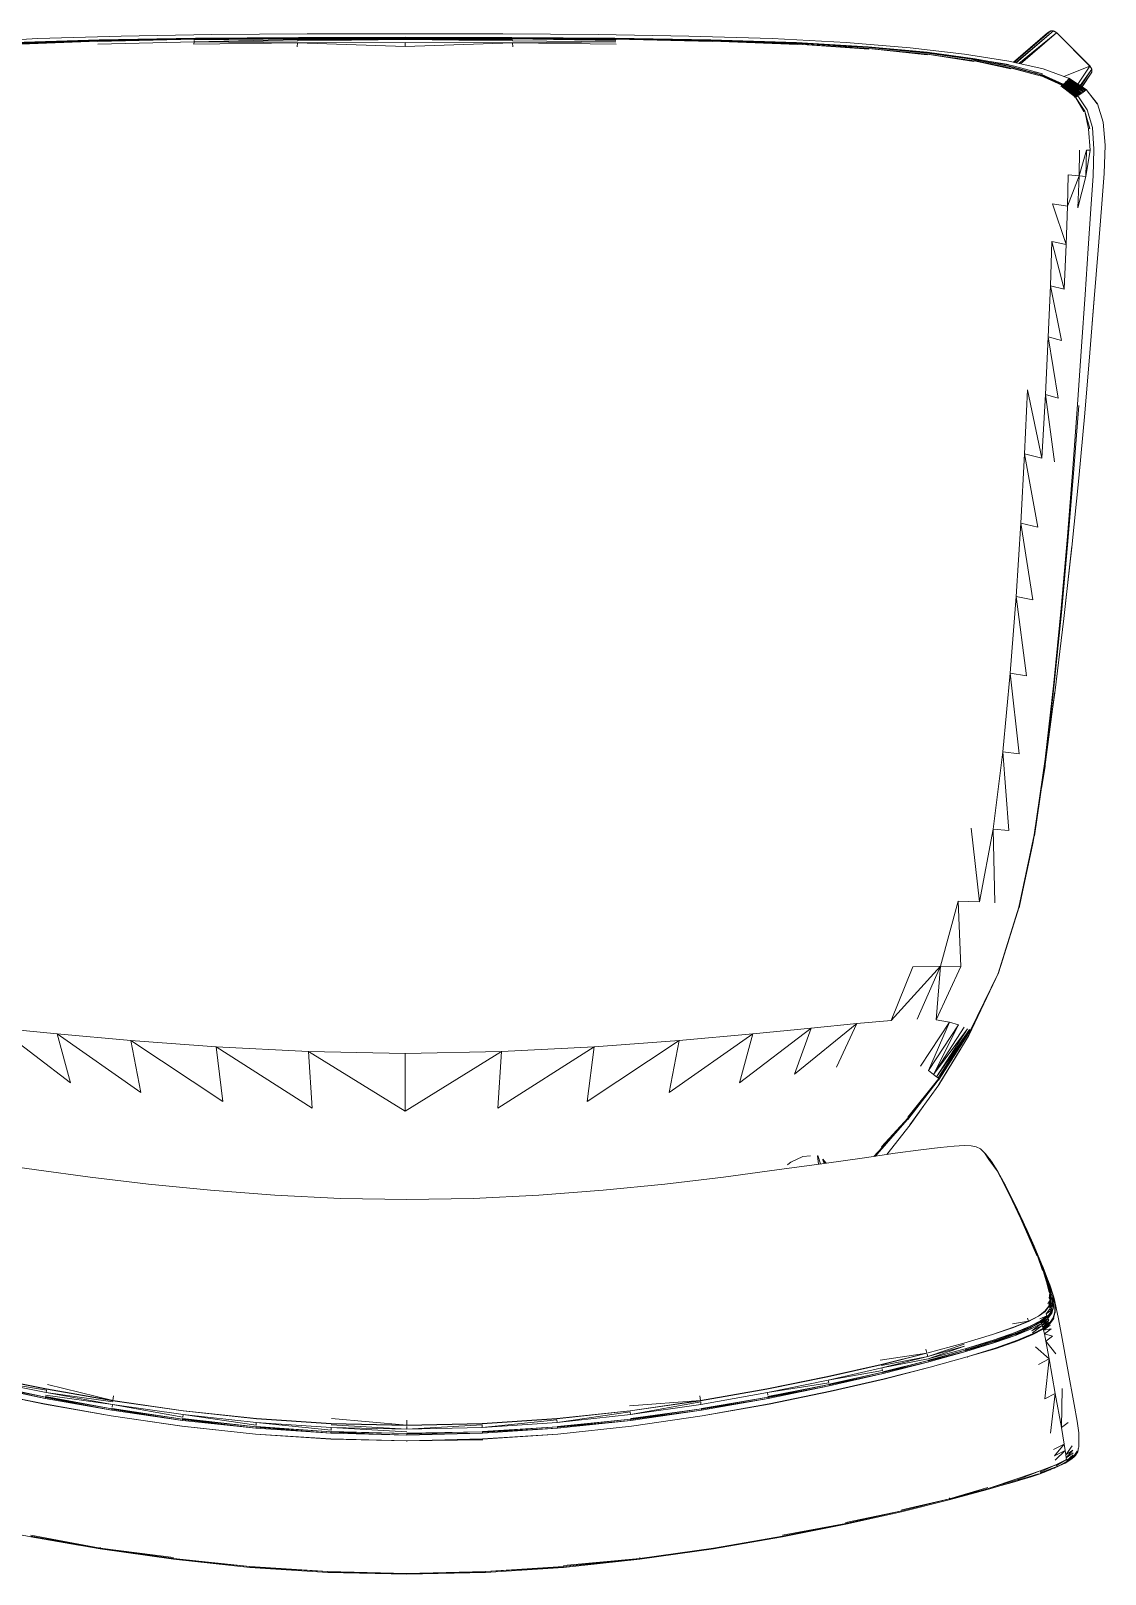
# Model space of a CAD drawing. Header units: millimetres. Extents: x 233224 to 234067, y -13631 to -11613.
# Drawn here: x 233286.9 to 233337.3, y -12120.3 to -12047.9 of the extents above; entities that cross this region are included whole.
import ezdxf

# ---------------------------------------------------------------- set-up
doc = ezdxf.new("R2010")
doc.units = ezdxf.units.MM
doc.header["$MEASUREMENT"] = 0
doc.layers.add('Interior - Furniture', color=7, linetype='Continuous')
doc.layers.add('Interior - Furniture _Pen_No__4', color=7, linetype='Continuous', lineweight=20, true_color=0x029e21)

# ---------------------------------------------------------------- blocks, each defined once
blk = doc.blocks.new('berjer kolsuz_2')
at = {"layer": 'Interior - Furniture _Pen_No__4', "linetype": 'Continuous'}
for p, q in [((-73.06, 263.98), (-108.91, 260.2)), ((-73.06, 263.98), (-108.91, 260.46)), ((-108.89, 260.57), (-73.05, 264.35)), ((-36.45, 266.34), (-73.06, 263.98)), ((-36.45, 266.34), (-73.06, 264.24)), ((-73.06, 263.98), (-73.06, 264.24)), ((-73.05, 264.35), (-36.44, 266.71)), ((0.55, 267.17), (-36.45, 266.34)), ((0.55, 267.17), (-36.45, 266.6)), ((-36.45, 266.6), (-36.45, 266.34)), ((-36.44, 266.71), (0.55, 267.54)), ((0.55, 267.54), (37.53, 266.71)), ((0.55, 267.43), (0.55, 267.17)), ((37.53, 266.34), (0.55, 267.17)), ((0.55, 267.17), (37.53, 266.6)), ((37.53, 266.71), (74.14, 264.35)), ((37.53, 266.34), (37.53, 266.6)), ((74.15, 263.98), (37.53, 266.34)), ((74.15, 264.24), (37.53, 266.34)), ((74.14, 264.35), (109.98, 260.57)), ((74.14, 263.53), (110, 260.2)), ((74.15, 263.98), (74.15, 264.24)), ((74.15, 263.98), (110, 260.46)), ((74.15, 263.98), (110, 260.2)), ((-175.86, 249.68), (-143.39, 255.32)), ((-143.39, 255.32), (-175.84, 249.22)), ((-175.83, 250.08), (-143.36, 255.71)), ((-153.53, 253.95), (-175.78, 250.1)), ((-108.91, 260.2), (-143.39, 255.32)), ((-143.39, 255.32), (-108.9, 259.74)), ((-143.37, 254.86), (-143.39, 255.32)), ((-108.91, 260.2), (-143.38, 255.59)), ((-143.36, 255.71), (-108.89, 260.57)), ((-108.91, 260.46), (-108.91, 260.2)), ((109.98, 260.57), (144.44, 255.71)), ((110, 260.2), (109.99, 259.74)), ((110, 260.2), (144.47, 255.32)), ((176.87, 250.1), (144.44, 255.71)), ((144.47, 255.59), (144.47, 255.32)), ((176.94, 249.68), (144.47, 255.32)), ((144.47, 255.32), (176.94, 249.96)), ((-205.49, 244.14), (-175.78, 250.1)), ((206.57, 244.14), (176.87, 250.1)), ((206.67, 243.7), (176.93, 249.22)), ((176.94, 249.68), (176.94, 249.96)), ((206.67, 243.7), (176.94, 249.68)), ((206.66, 243.98), (176.94, 249.68)), ((206.57, 244.14), (232.76, 238.27)), ((206.67, 243.7), (206.65, 243.24)), ((206.65, 243.24), (232.9, 237.79)), ((206.67, 243.7), (232.9, 237.79)), ((255.08, 232.75), (232.76, 238.27)), ((232.9, 237.79), (232.88, 237.32)), ((255.26, 232.24), (232.88, 237.32)), ((232.9, 237.79), (255.26, 232.24)), ((255.08, 232.75), (273.13, 227.9)), ((255.23, 231.76), (255.26, 232.24)), ((273.34, 227.33), (255.25, 232.53)), ((255.26, 232.24), (273.29, 226.85)), ((273.34, 227.33), (255.26, 232.24)), ((273.13, 227.9), (286.87, 223.83)), ((273.36, 227.62), (273.34, 227.33)), ((273.34, 227.33), (287.39, 222.63)), ((287.46, 223.1), (273.34, 227.33)), ((279.5, 226.01), (284.65, 224.57)), ((284.56, 224.59), (281.68, 225.36)), ((284.56, 224.59), (284.51, 224.53)), ((284.57, 224.58), (284.56, 224.59)), ((284.57, 224.58), (293.61, 221.87)), ((288.18, 223.5), (284.65, 224.57)), ((290.67, 222.6), (286.87, 223.83)), ((287.15, 223.74), (293.61, 221.87)), ((293.31, 221.69), (287.26, 223.7)), ((287.46, 223.1), (287.39, 222.63)), ((297.82, 219.12), (287.39, 222.63)), ((287.46, 223.1), (297.82, 219.12)), ((287.55, 223.52), (297.02, 220.45)), ((293.5, 221.84), (287.89, 223.5)), ((293.61, 221.87), (293.5, 221.84)), ((297.75, 220.4), (293.5, 221.84)), ((299.33, 219.92), (293.5, 221.84)), ((293.61, 221.87), (299.33, 219.92)), ((293.65, 221.57), (293.89, 221.51)), ((293.89, 221.51), (293.93, 221.48)), ((299.33, 219.92), (297.75, 220.4)), ((297.82, 219.12), (297.98, 219.55)), ((305.2, 216.2), (297.82, 219.12)), ((297.84, 220.17), (298.28, 219.89)), ((297.98, 219.55), (305.2, 216.2)), ((299.61, 219.62), (298.25, 220.01)), ((306.91, 216.5), (298.28, 219.89)), ((305.12, 217.41), (298.28, 219.89)), ((299.61, 219.62), (299.33, 219.92)), ((302.5, 218.52), (299.33, 219.92)), ((302.5, 218.52), (299.61, 219.62)), ((299.61, 219.62), (300.25, 219.22)), ((301.61, 218.74), (302.5, 218.52)), ((301.81, 218.67), (305.12, 217.41)), ((304.29, 217.82), (302.45, 218.49)), ((302.5, 218.52), (302.68, 218.42)), ((304.29, 217.82), (302.67, 218.42)), ((302.7, 218.41), (302.68, 218.42)), ((304.29, 217.82), (308.77, 215.79)), ((304.29, 217.82), (305.12, 217.41)), ((305.12, 217.41), (306.91, 216.5)), ((304.54, 212.08), (309.56, 209.58)), ((304.54, 212.08), (309.07, 206.5)), ((309.56, 209.58), (304.85, 214.12)), ((305.42, 216.61), (305.2, 216.2)), ((310.17, 213.74), (305.2, 216.2)), ((305.42, 216.61), (310.17, 213.74)), ((306.91, 216.5), (311.29, 214.12)), ((310.74, 214.63), (306.91, 216.5)), ((306.91, 216.5), (309.53, 215.4)), ((308.77, 215.79), (309.53, 215.4)), ((310.74, 214.63), (309.53, 215.4)), ((309.86, 211.63), (309.56, 209.58)), ((309.86, 211.63), (310.04, 212.92)), ((309.86, 211.63), (313.08, 209.35)), ((312.79, 207.28), (309.86, 211.63)), ((310.17, 213.74), (310.04, 212.92)), ((310.04, 212.92), (313.08, 209.35)), ((313.23, 210.67), (310.04, 212.92)), ((310.17, 213.74), (310.33, 214.17)), ((310.63, 214.34), (310.33, 214.17)), ((310.33, 214.17), (313.31, 211.52)), ((313.38, 212.01), (310.33, 214.17)), ((310.63, 214.34), (311.29, 214.12)), ((310.63, 214.34), (313.52, 212.24)), ((313.38, 212.01), (310.63, 214.34)), ((311.29, 214.12), (310.74, 214.63)), ((312.59, 213.36), (310.74, 214.63)), ((312.59, 213.36), (311.29, 214.12)), ((311.29, 214.12), (313.83, 212.19)), ((311.29, 214.12), (313.52, 212.24)), ((312.59, 213.36), (313.84, 212.28)), ((313.38, 212.01), (313.52, 212.24)), ((313.52, 212.24), (313.83, 212.19)), ((313.52, 212.24), (315.21, 210.16)), ((315.19, 209.84), (313.52, 212.24)), ((313.84, 212.28), (314.38, 211.79)), ((314.87, 211.13), (314.38, 211.79)), ((314.87, 211.13), (315.41, 210.14)), ((315.88, 207.79), (315.27, 210.27)), ((315.41, 210.14), (315.69, 208.56)), ((315.49, 209.81), (315.41, 210.14)), ((-35.1, 204.21), (-70.37, 201.86)), ((-70.36, 201.78), (-35.1, 204.21)), ((-35.09, 204.12), (-70.36, 201.78)), ((-35.1, 204.21), (0.55, 205.03)), ((-35.1, 204.21), (-35.09, 204.12)), ((0.55, 205.03), (-35.09, 204.12)), ((0.55, 204.94), (-35.09, 204.12)), ((0.55, 205.3), (0.55, 205.03)), ((36.18, 204.21), (0.55, 205.03)), ((0.55, 205.03), (36.19, 204.48)), ((0.55, 205.03), (0.55, 204.94)), ((36.18, 204.12), (0.55, 204.94)), ((0.55, 204.94), (36.18, 204.21)), ((36.18, 204.21), (71.45, 201.86)), ((36.18, 204.21), (36.18, 204.12)), ((71.44, 201.78), (36.18, 204.12)), ((71.45, 201.86), (36.18, 204.12)), ((309.07, 206.5), (304.05, 209.03)), ((309.07, 206.5), (307.74, 198.78)), ((309.07, 206.5), (309.56, 209.58)), ((315.56, 209.31), (315.49, 209.81)), ((315.88, 207.79), (315.95, 207.38)), ((315.95, 207.38), (316.01, 206.76)), ((316.01, 206.76), (315.97, 202.61)), ((-104.92, 198.13), (-138.16, 193.31)), ((-138.15, 193.22), (-104.92, 198.13)), ((-104.91, 198.04), (-138.15, 193.22)), ((-104.92, 198.13), (-70.37, 201.86)), ((-104.92, 198.13), (-104.91, 198.04)), ((-70.37, 201.86), (-104.91, 198.04)), ((-70.36, 201.78), (-104.91, 198.04)), ((-104.69, 195.38), (-70.21, 199.11)), ((-70.21, 199.11), (-104.65, 194.93)), ((-104.64, 194.76), (-70.17, 198.48)), ((-70.17, 198.48), (-104.61, 194.53)), ((-70.12, 197.64), (-104.44, 192.64)), ((-104.44, 192.64), (-70.04, 196.34)), ((-70.36, 201.78), (-70.37, 201.86)), ((-70.21, 199.11), (-35.01, 201.43)), ((-70.21, 199.11), (-70.18, 198.64)), ((-70.18, 198.64), (-35.01, 201.43)), ((-70.17, 198.48), (-34.99, 200.8)), ((-70.17, 198.48), (-70.16, 198.25)), ((-70.16, 198.25), (-34.99, 200.8)), ((-70.12, 197.64), (-70.04, 196.34)), ((-70.04, 196.34), (-34.97, 199.96)), ((-34.93, 198.65), (-70.04, 196.34)), ((-69.95, 194.64), (-34.88, 196.94)), ((-69.94, 194.53), (-34.88, 196.94)), ((-34.88, 196.84), (-69.94, 194.53)), ((-35.01, 201.43), (0.55, 202.25)), ((-35.01, 201.43), (-35, 200.97)), ((0.55, 202.25), (-35, 200.97)), ((-34.99, 200.8), (0.55, 201.62)), ((0.55, 201.62), (-34.99, 200.57)), ((-34.99, 200.57), (-34.99, 200.8)), ((-34.93, 198.65), (-34.97, 199.96)), ((0.55, 200.78), (-34.93, 198.65)), ((-34.93, 198.65), (0.55, 199.47)), ((0.55, 199.47), (-34.89, 197.41)), ((-34.88, 196.94), (0.55, 197.75)), ((0.55, 197.75), (-34.88, 196.84)), ((-34.88, 196.84), (0.55, 197.64)), ((-34.88, 196.84), (-34.88, 196.94)), ((0.55, 197.64), (-34.8, 194.55)), ((0.55, 202.25), (36.09, 201.43)), ((0.55, 202.25), (0.55, 201.79)), ((0.55, 201.79), (36.09, 201.43)), ((0.55, 201.38), (0.55, 201.62)), ((0.55, 201.62), (36.08, 200.8)), ((0.55, 201.38), (36.08, 200.8)), ((0.55, 199.47), (36.02, 198.65)), ((35.98, 197.41), (0.55, 199.47)), ((0.55, 199.47), (0.55, 198.22)), ((0.55, 197.64), (0.55, 197.75)), ((0.55, 197.75), (35.96, 196.94)), ((0.55, 195.35), (0.55, 197.64)), ((35.96, 196.84), (0.55, 197.64)), ((0.55, 197.64), (35.96, 196.94)), ((35.96, 196.84), (35.96, 196.94)), ((35.96, 196.94), (71.03, 194.64)), ((71.03, 194.64), (35.96, 196.84)), ((35.96, 196.84), (71.02, 194.53)), ((36.02, 198.65), (35.98, 197.41)), ((36.02, 198.65), (71.12, 196.34)), ((71.06, 195.11), (36.02, 198.65)), ((36.09, 201.43), (36.08, 200.97)), ((71.29, 199.11), (36.08, 200.97)), ((36.08, 200.57), (36.08, 200.8)), ((36.08, 200.8), (71.27, 198.48)), ((71.27, 198.48), (36.08, 200.57)), ((36.09, 201.43), (71.29, 199.11)), ((71.06, 195.11), (71.12, 196.34)), ((71.12, 196.34), (105.52, 192.64)), ((105.42, 191.42), (71.12, 196.34)), ((71.27, 198.48), (71.25, 198.25)), ((71.25, 198.25), (105.72, 194.76)), ((71.27, 198.48), (105.72, 194.76)), ((71.29, 199.11), (71.28, 198.64)), ((71.28, 198.64), (105.77, 195.38)), ((71.29, 199.11), (105.77, 195.38)), ((71.44, 201.78), (71.45, 201.86)), ((106, 198.04), (71.44, 201.78)), ((71.44, 201.78), (106, 198.13)), ((106, 198.13), (71.45, 201.86)), ((106, 198.13), (139.24, 193.31)), ((106, 198.13), (106, 198.04)), ((139.24, 193.22), (106, 198.04)), ((139.24, 193.31), (106, 198.04)), ((302.72, 201.31), (304.88, 182.77)), ((304.88, 182.77), (307.74, 198.78)), ((307.74, 198.78), (308.08, 180.38)), ((310.96, 196.42), (307.74, 198.78)), ((313.77, 187.95), (315.14, 195.82)), ((315.61, 199), (315.14, 195.82)), ((315.61, 199), (315.87, 201.17)), ((315.97, 202.61), (315.87, 201.17)), ((-169.48, 187.75), (-138.16, 193.31)), ((-138.16, 193.31), (-169.47, 187.66)), ((-138.15, 193.22), (-169.47, 187.66)), ((-169.1, 185.05), (-137.85, 190.59)), ((-137.85, 190.59), (-169.04, 184.61)), ((-169.03, 184.45), (-137.79, 189.98)), ((-137.79, 189.98), (-168.99, 184.22)), ((-138.15, 193.22), (-138.16, 193.31)), ((-137.85, 190.59), (-104.69, 195.38)), ((-137.85, 190.59), (-137.81, 190.15)), ((-137.81, 190.15), (-104.69, 195.38)), ((-137.79, 189.98), (-104.64, 194.76)), ((-137.79, 189.98), (-137.76, 189.74)), ((-137.76, 189.74), (-104.64, 194.76)), ((-137.68, 189.15), (-137.52, 187.89)), ((-137.52, 187.89), (-104.56, 193.93)), ((-104.44, 192.64), (-137.52, 187.89)), ((-137.34, 186.22), (-104.3, 190.96)), ((-137.33, 186.12), (-104.3, 190.96)), ((-104.28, 190.85), (-137.33, 186.12)), ((-104.69, 195.38), (-104.65, 194.93)), ((-104.61, 194.53), (-104.64, 194.76)), ((-104.44, 192.64), (-104.56, 193.93)), ((-104.3, 190.96), (-69.95, 194.64)), ((-104.28, 190.85), (-104.3, 190.96)), ((-69.95, 194.64), (-104.28, 190.85)), ((-104.28, 190.85), (-69.94, 194.53)), ((-69.95, 194.64), (-69.94, 194.53)), ((71.03, 194.64), (71.02, 194.53)), ((105.37, 190.85), (71.02, 194.53)), ((71.02, 194.53), (105.38, 190.96)), ((71.03, 194.64), (105.38, 190.96)), ((138.41, 186.12), (105.14, 188.61)), ((105.37, 190.85), (105.38, 190.96)), ((138.43, 186.22), (105.37, 190.85)), ((105.37, 190.85), (138.41, 186.12)), ((105.38, 190.96), (138.43, 186.22)), ((105.52, 192.64), (105.42, 191.42)), ((105.52, 192.64), (138.62, 187.89)), ((138.48, 186.68), (105.52, 192.64)), ((105.7, 194.53), (105.72, 194.76)), ((138.87, 189.98), (105.7, 194.53)), ((105.72, 194.76), (138.87, 189.98)), ((105.77, 195.38), (105.74, 194.93)), ((138.94, 190.59), (105.74, 194.93)), ((105.77, 195.38), (138.94, 190.59)), ((138.87, 189.98), (138.84, 189.74)), ((138.84, 189.74), (170.11, 184.45)), ((138.87, 189.98), (170.11, 184.45)), ((138.89, 190.15), (138.94, 190.59)), ((138.89, 190.15), (170.19, 185.05)), ((138.94, 190.59), (170.19, 185.05)), ((139.24, 193.22), (139.24, 193.31)), ((170.57, 187.75), (139.24, 193.31)), ((170.56, 187.66), (139.24, 193.22)), ((139.24, 193.22), (170.57, 187.75)), ((-198.16, 181.75), (-169.48, 187.75)), ((-169.48, 187.75), (-198.16, 181.83)), ((-169.47, 187.66), (-198.16, 181.75)), ((-197.72, 179.17), (-169.1, 185.05)), ((-197.66, 178.74), (-169.1, 185.05)), ((-197.63, 178.58), (-169.03, 184.45)), ((-197.58, 178.35), (-169.03, 184.45)), ((-197.27, 176.56), (-168.72, 182.38)), ((-168.54, 181.2), (-197.27, 176.56)), ((-169.48, 187.75), (-169.47, 187.66)), ((-169.1, 185.05), (-169.04, 184.61)), ((-168.99, 184.22), (-169.03, 184.45)), ((-168.89, 183.63), (-137.52, 187.89)), ((-168.72, 182.38), (-137.52, 187.89)), ((-137.38, 186.68), (-168.72, 182.38)), ((-168.72, 182.38), (-168.54, 181.2)), ((-168.48, 180.76), (-137.34, 186.22)), ((-137.34, 186.22), (-168.46, 180.66)), ((-168.46, 180.66), (-137.33, 186.12)), ((-137.33, 186.12), (-168.1, 178.51)), ((-137.33, 186.12), (-137.34, 186.22)), ((-137.03, 183.92), (-137.33, 186.12)), ((138.11, 183.92), (138.41, 186.12)), ((138.41, 186.12), (138.43, 186.22)), ((169.54, 180.66), (138.41, 186.12)), ((138.41, 186.12), (169.56, 180.76)), ((138.43, 186.22), (169.56, 180.76)), ((138.48, 186.68), (138.62, 187.89)), ((169.8, 182.38), (138.62, 187.89)), ((169.8, 182.38), (169.99, 183.63)), ((198.57, 177.77), (169.8, 182.38)), ((169.8, 182.38), (198.35, 176.56)), ((170.07, 184.22), (170.11, 184.45)), ((198.71, 178.58), (170.07, 184.22)), ((170.11, 184.45), (198.71, 178.58)), ((170.19, 185.05), (170.14, 184.61)), ((198.81, 179.17), (170.14, 184.61)), ((170.19, 185.05), (198.81, 179.17)), ((170.57, 187.75), (170.56, 187.66)), ((199.24, 181.75), (170.56, 187.66)), ((199.25, 181.84), (170.56, 187.66)), ((170.57, 187.75), (199.25, 181.84)), ((199.24, 181.75), (199.25, 181.84)), ((224.56, 175.9), (199.24, 181.75)), ((199.24, 181.75), (224.56, 175.98)), ((224.56, 175.98), (199.25, 181.84)), ((301.97, 166.56), (299.92, 185.33)), ((304.88, 182.77), (299.92, 185.33)), ((304.88, 182.77), (301.97, 166.56)), ((313.77, 187.95), (310.82, 171.73)), ((-197, 174.97), (-168.48, 180.76)), ((-196.97, 174.87), (-168.48, 180.76)), ((-168.46, 180.66), (-196.97, 174.87)), ((-168.46, 180.66), (-168.48, 180.76)), ((169.54, 180.66), (169.56, 180.76)), ((198.08, 174.97), (169.54, 180.66)), ((169.54, 180.66), (198.06, 174.87)), ((169.56, 180.76), (198.08, 174.97)), ((198.08, 174.97), (198.06, 174.87)), ((223.22, 169.16), (198.06, 174.87)), ((198.06, 174.87), (223.24, 169.27)), ((198.08, 174.97), (223.24, 169.27)), ((198.57, 177.77), (198.35, 176.56)), ((223.55, 170.8), (198.35, 176.56)), ((198.35, 176.56), (223.79, 171.98)), ((198.71, 178.58), (198.67, 178.35)), ((198.67, 178.35), (223.95, 172.78)), ((198.71, 178.58), (223.95, 172.78)), ((198.81, 179.17), (198.74, 178.74)), ((198.74, 178.74), (224.07, 173.36)), ((198.81, 179.17), (224.07, 173.36)), ((224.56, 175.98), (246.14, 170.48)), ((224.56, 175.98), (224.56, 175.9)), ((246.12, 170.4), (224.56, 175.9)), ((246.14, 170.48), (224.56, 175.9)), ((244.64, 163.81), (222.76, 167.16)), ((223.22, 169.16), (223.24, 169.27)), ((244.67, 163.92), (223.22, 169.16)), ((223.22, 169.16), (244.64, 163.81)), ((223.24, 169.27), (244.67, 163.92)), ((245.02, 165.4), (223.32, 169.68)), ((223.55, 170.8), (223.79, 171.98)), ((245.27, 166.55), (223.55, 170.8)), ((223.55, 170.8), (245.02, 165.4)), ((223.91, 172.56), (223.95, 172.78)), ((245.45, 167.33), (223.91, 172.56)), ((223.95, 172.78), (245.45, 167.33)), ((224.07, 173.36), (223.98, 172.94)), ((245.58, 167.91), (223.98, 172.94)), ((224.07, 173.36), (245.58, 167.91)), ((245.45, 167.33), (245.39, 167.11)), ((245.39, 167.11), (262.81, 162.51)), ((245.45, 167.33), (262.81, 162.51)), ((245.49, 167.49), (245.58, 167.91)), ((245.49, 167.49), (262.97, 163.07)), ((245.58, 167.91), (262.97, 163.07)), ((246.12, 170.4), (246.14, 170.48)), ((263.55, 165.52), (246.12, 170.4)), ((246.12, 170.4), (263.57, 165.6)), ((263.57, 165.6), (246.14, 170.48)), ((297.04, 169.15), (301.97, 166.56)), ((307.8, 155.31), (310.82, 171.73)), ((244.14, 161.9), (244.64, 163.81)), ((244.64, 163.81), (244.67, 163.92)), ((261.96, 159.1), (244.64, 163.81)), ((244.64, 163.81), (261.99, 159.21)), ((244.67, 163.92), (261.99, 159.21)), ((244.76, 164.32), (245.02, 165.4)), ((245.02, 165.4), (262.35, 160.63)), ((262.09, 159.59), (245.02, 165.4)), ((245.27, 166.55), (262.35, 160.63)), ((262.64, 161.74), (245.27, 166.55)), ((262.64, 161.74), (262.77, 162.29)), ((276.16, 157.58), (262.64, 161.74)), ((276.28, 158.12), (262.64, 161.74)), ((262.77, 162.29), (262.81, 162.51)), ((276.33, 158.35), (262.77, 162.29)), ((262.81, 162.51), (276.33, 158.35)), ((262.97, 163.07), (262.86, 162.66)), ((276.52, 158.9), (262.86, 162.66)), ((262.97, 163.07), (276.52, 158.9)), ((263.57, 165.6), (263.55, 165.52)), ((277.13, 161.31), (263.55, 165.52)), ((277.16, 161.38), (263.55, 165.52)), ((263.63, 165.85), (263.57, 165.6)), ((277.22, 161.64), (263.57, 165.6)), ((277.13, 161.31), (277.16, 161.38)), ((287.13, 157.79), (277.13, 161.31)), ((277.13, 161.31), (287.17, 157.86)), ((277.16, 161.38), (277.22, 161.64)), ((277.16, 161.38), (287.26, 158.11)), ((277.22, 161.64), (287.26, 158.11)), ((295.54, 160.85), (301.97, 166.56)), ((300.43, 158.25), (301.97, 166.56)), ((305.12, 164.14), (300.43, 158.25)), ((261.96, 159.1), (261.99, 159.21)), ((275.45, 155.15), (261.96, 159.1)), ((261.96, 159.1), (275.44, 155.05)), ((261.99, 159.21), (275.45, 155.15)), ((275.45, 155.15), (275.44, 155.05)), ((285.35, 151.68), (275.44, 155.05)), ((275.44, 155.05), (285.36, 151.79)), ((275.45, 155.15), (285.36, 151.79)), ((276.28, 158.12), (276.16, 157.58)), ((286.12, 154.12), (276.16, 157.58)), ((276.16, 157.58), (286.23, 154.64)), ((276.33, 158.35), (276.28, 158.12)), ((276.28, 158.12), (286.27, 154.88)), ((276.33, 158.35), (286.27, 154.88)), ((276.52, 158.9), (276.39, 158.5)), ((276.39, 158.5), (286.5, 155.42)), ((276.52, 158.9), (286.5, 155.42)), ((286.12, 154.12), (286.23, 154.64)), ((293.16, 151.19), (286.12, 154.12)), ((293.26, 151.71), (286.12, 154.12)), ((286.23, 154.64), (286.27, 154.88)), ((293.29, 151.95), (286.23, 154.64)), ((286.27, 154.88), (293.29, 151.95)), ((286.5, 155.42), (286.34, 155.03)), ((293.57, 152.47), (286.34, 155.03)), ((286.5, 155.42), (293.57, 152.47)), ((287.17, 157.86), (287.13, 157.79)), ((294.21, 154.8), (287.13, 157.79)), ((294.27, 154.88), (287.13, 157.79)), ((287.26, 158.11), (287.17, 157.86)), ((294.37, 155.12), (287.17, 157.86)), ((287.26, 158.11), (294.37, 155.12)), ((293.57, 152.47), (293.38, 152.1)), ((293.57, 152.47), (298.38, 149.93)), ((298.38, 149.93), (293.88, 153.4)), ((298.71, 150.83), (293.88, 153.4)), ((294.15, 154.32), (298.71, 150.83)), ((294.27, 154.88), (294.21, 154.8)), ((299.03, 152.23), (294.21, 154.8)), ((294.21, 154.8), (299.1, 152.29)), ((294.37, 155.12), (294.27, 154.88)), ((294.27, 154.88), (299.22, 152.53)), ((294.37, 155.12), (299.22, 152.53)), ((298.99, 151.74), (299.05, 152.12)), ((299.1, 152.29), (299.03, 152.23)), ((299.05, 152.12), (299.03, 152.23)), ((302.1, 149.81), (299.03, 152.23)), ((302.17, 149.87), (299.03, 152.23)), ((302.1, 149.81), (299.05, 152.12)), ((299.05, 152.12), (302.13, 149.69)), ((299.22, 152.53), (299.1, 152.29)), ((302.32, 150.1), (299.1, 152.29)), ((299.22, 152.53), (299.4, 153.12)), ((302.51, 150.68), (299.22, 152.53)), ((299.22, 152.53), (302.32, 150.1)), ((299.4, 153.12), (299.76, 154.79)), ((302.88, 152.35), (299.4, 153.12)), ((299.4, 153.12), (302.51, 150.68)), ((299.76, 154.79), (300.43, 158.25)), ((303.57, 155.82), (299.76, 154.79)), ((302.88, 152.35), (299.76, 154.79)), ((300.43, 158.25), (303.57, 155.82)), ((307.8, 155.31), (306.21, 146.9)), ((292.35, 148.86), (284.8, 150.06)), ((285.35, 151.68), (285.36, 151.79)), ((292.36, 148.97), (285.35, 151.68)), ((285.35, 151.68), (292.35, 148.86)), ((285.36, 151.79), (292.36, 148.97)), ((291.81, 147.35), (292.35, 148.86)), ((292.35, 148.86), (292.36, 148.97)), ((297.08, 146.41), (292.35, 148.86)), ((292.35, 148.86), (297.09, 146.53)), ((292.36, 148.97), (297.09, 146.53)), ((293.26, 151.71), (293.16, 151.19)), ((297.93, 148.64), (293.16, 151.19)), ((293.16, 151.19), (298.01, 149.16)), ((293.29, 151.95), (293.26, 151.71)), ((293.26, 151.71), (298.03, 149.41)), ((293.29, 151.95), (298.03, 149.41)), ((297.08, 146.41), (297.09, 146.53)), ((300.07, 144.24), (297.08, 146.41)), ((297.08, 146.41), (300.06, 144.11)), ((297.09, 146.53), (300.07, 144.24)), ((300.96, 146.25), (297.63, 147.7)), ((297.93, 148.64), (298.01, 149.16)), ((300.96, 146.25), (297.93, 148.64)), ((301.02, 146.76), (297.93, 148.64)), ((298.01, 149.16), (298.03, 149.41)), ((301.03, 147.02), (298.01, 149.16)), ((298.01, 149.16), (301.02, 146.76)), ((298.03, 149.41), (301.03, 147.02)), ((301.44, 147.54), (298.16, 149.56)), ((298.71, 150.83), (298.38, 149.93)), ((298.38, 149.93), (301.44, 147.54)), ((298.71, 150.83), (298.99, 151.74)), ((301.44, 147.54), (298.71, 150.83)), ((301.8, 148.42), (298.71, 150.83)), ((298.99, 151.74), (301.8, 148.42)), ((302.08, 149.32), (298.99, 151.74)), ((302.13, 149.69), (298.99, 151.74)), ((300.96, 146.25), (300.66, 145.36)), ((302.45, 142.94), (300.66, 145.36)), ((300.66, 145.36), (302.75, 143.78)), ((301.03, 147.02), (301.02, 146.76)), ((301.02, 146.76), (302.79, 144.56)), ((301.03, 147.02), (302.79, 144.56)), ((301.44, 147.54), (301.18, 147.18)), ((301.18, 147.18), (303.27, 145.08)), ((301.8, 148.42), (301.44, 147.54)), ((301.44, 147.54), (303.27, 145.08)), ((302.1, 149.81), (302.17, 149.87)), ((303.94, 147.31), (302.1, 149.81)), ((302.1, 149.81), (304.03, 147.38)), ((302.17, 149.87), (302.32, 150.1)), ((304.03, 147.38), (302.17, 149.87)), ((302.17, 149.87), (304.19, 147.6)), ((302.32, 150.1), (304.19, 147.6)), ((303.27, 145.08), (302.96, 144.72)), ((303.27, 145.08), (304.02, 142.23)), ((304.03, 147.38), (303.94, 147.31)), ((304.72, 144.44), (303.94, 147.31)), ((304.81, 144.51), (303.94, 147.31)), ((304.19, 147.6), (304.03, 147.38)), ((304.03, 147.38), (304.81, 144.51)), ((306.21, 146.9), (305.49, 143.4)), ((300.07, 144.24), (300.06, 144.11)), ((301.81, 141.73), (300.06, 144.11)), ((300.06, 144.11), (301.81, 141.87)), ((300.07, 144.24), (301.81, 141.87)), ((302.49, 138.96), (301.35, 140.67)), ((301.81, 141.73), (301.81, 141.87)), ((301.81, 141.87), (302.48, 139.1)), ((302.48, 139.1), (301.81, 141.73)), ((301.81, 141.73), (302.49, 138.96)), ((302.81, 139.41), (301.89, 141.92)), ((302.05, 138.08), (302.48, 138.94)), ((302.05, 138.08), (302.31, 135.48)), ((302.1, 142.17), (302.45, 142.94)), ((303.17, 140.13), (302.1, 142.17)), ((302.1, 142.17), (302.81, 139.41)), ((302.49, 138.94), (302.31, 135.48)), ((302.45, 142.94), (302.75, 143.78)), ((303.47, 140.93), (302.45, 142.94)), ((302.45, 142.94), (303.17, 140.13)), ((303.53, 138.31), (302.47, 133.73)), ((302.49, 138.96), (302.48, 139.1)), ((302.49, 138.96), (302.49, 138.94)), ((302.81, 139.41), (302.59, 139.15)), ((302.59, 139.15), (302.64, 135.92)), ((302.81, 139.41), (302.64, 135.92)), ((302.79, 144.28), (302.79, 144.56)), ((302.79, 144.56), (303.5, 141.7)), ((303.5, 141.7), (302.79, 144.28)), ((304.02, 142.23), (302.96, 144.72)), ((303.34, 137.86), (303.31, 137.39)), ((303.51, 141.42), (303.34, 137.86)), ((303.53, 138.31), (303.35, 138.16)), ((303.5, 141.7), (303.51, 141.42)), ((303.5, 141.3), (303.53, 138.31)), ((303.53, 138.31), (303.69, 141.86)), ((303.87, 138.66), (303.53, 138.31)), ((304.6, 140.38), (303.58, 135.8)), ((304.02, 142.23), (303.69, 141.86)), ((303.69, 141.86), (303.87, 138.66)), ((304.02, 142.23), (303.87, 138.66)), ((304.48, 138.83), (304.08, 137.15)), ((305.49, 143.4), (304.48, 138.83)), ((304.64, 140.75), (304.6, 140.38)), ((304.7, 140.93), (304.63, 140.61)), ((304.75, 144.33), (304.64, 140.75)), ((304.7, 140.93), (304.64, 140.89)), ((304.7, 140.93), (304.81, 144.51)), ((304.72, 143.09), (304.7, 140.93)), ((304.81, 144.51), (304.72, 144.44)), ((304.75, 144.33), (304.72, 144.44)), ((304.99, 144.72), (304.81, 144.51)), ((304.81, 144.51), (304.88, 141.15)), ((301.22, 130.98), (299.26, 125.19)), ((300.73, 130.36), (299.26, 125.19)), ((301.56, 131.42), (299.6, 125.59)), ((301.33, 131.18), (299.6, 125.59)), ((302.25, 132.84), (300.27, 126.98)), ((300.73, 130.36), (301.84, 134.75)), ((301.22, 130.98), (300.73, 130.36)), ((301.91, 131.84), (300.85, 128.2)), ((301.22, 130.98), (302.31, 135.48)), ((301.22, 130.98), (301.84, 134.75)), ((301.33, 131.18), (301.56, 131.42)), ((302.64, 135.92), (301.56, 131.42)), ((301.56, 131.42), (302.4, 135.67)), ((303.58, 135.8), (301.62, 129.91)), ((301.68, 130.08), (301.91, 130.68)), ((301.84, 134.75), (302.31, 135.48)), ((301.91, 130.68), (302.14, 131.27)), ((304.08, 137.15), (302.14, 131.27)), ((302.43, 133.6), (302.25, 132.84)), ((302.64, 135.92), (302.4, 135.67)), ((302.47, 133.73), (302.43, 133.6)), ((302.81, 134.09), (302.47, 133.73)), ((296.49, 118.15), (299.25, 125.17)), ((296.49, 118.15), (298.76, 124.63)), ((299.6, 125.59), (296.82, 118.54)), ((296.82, 118.54), (299.36, 125.36)), ((300.27, 126.98), (297.5, 119.89)), ((298.76, 124.63), (299.26, 125.19)), ((301.62, 129.91), (298.83, 122.8)), ((299.25, 125.17), (299.26, 125.19)), ((299.6, 125.59), (299.36, 125.36)), ((292.55, 109.48), (296, 117.65)), ((296.49, 118.15), (293.02, 109.94)), ((296, 117.65), (293.02, 109.94)), ((293.11, 110.1), (296.58, 118.32)), ((296.82, 118.54), (293.35, 110.32)), ((296.58, 118.32), (293.35, 110.32)), ((293.7, 110.94), (297.2, 119.17)), ((298.49, 121.93), (294.96, 113.65)), ((296, 117.65), (296.49, 118.15)), ((296.58, 118.32), (296.82, 118.54)), ((297.5, 119.89), (297.2, 119.17)), ((298.83, 122.8), (298.49, 121.93)), ((288.7, 100.8), (292.55, 109.48)), ((289.14, 101.22), (293.01, 109.92)), ((289.14, 101.22), (292.55, 109.48)), ((293.11, 110.1), (289.22, 101.37)), ((293.35, 110.32), (289.45, 101.58)), ((289.45, 101.58), (293.11, 110.1)), ((289.8, 102.18), (293.7, 110.94)), ((291.01, 104.85), (294.96, 113.65)), ((292.55, 109.48), (293.02, 109.94)), ((293.01, 109.92), (293.02, 109.94)), ((293.11, 110.1), (293.08, 110.08)), ((294.13, 112.56), (293.11, 110.1)), ((293.35, 110.32), (293.11, 110.1)), ((289.8, 102.18), (285.76, 93.57)), ((289.45, 101.58), (289.22, 101.37)), ((291.01, 104.85), (290.57, 103.91)), ((284.73, 92.25), (288.7, 100.8)), ((289.14, 101.22), (285.14, 92.65)), ((288.7, 100.8), (285.14, 92.65)), ((285.21, 92.79), (289.22, 101.37)), ((289.22, 101.37), (285.44, 92.99)), ((289.14, 101.22), (288.7, 100.8)), ((-120.66, 84.47), (-91.6, 87.41)), ((-91.6, 87.41), (-61.42, 89.75)), ((-61.42, 89.75), (-30.6, 91.23)), ((-30.6, 91.23), (0.55, 91.76)), ((0.55, 91.76), (31.68, 91.23)), ((31.68, 91.23), (62.5, 89.75)), ((62.5, 89.75), (92.7, 87.41)), ((92.7, 87.41), (121.74, 84.47)), ((280.94, 84.53), (284.73, 92.25)), ((281.3, 84.89), (285.13, 92.63)), ((281.3, 84.89), (284.73, 92.25)), ((285.76, 93.57), (281.87, 85.78)), ((284.73, 92.25), (285.14, 92.65)), ((285.13, 92.63), (285.14, 92.65)), ((285.21, 92.79), (285.15, 92.65)), ((285.21, 92.79), (285.2, 92.79)), ((285.67, 93.79), (285.21, 92.79)), ((-148.04, 81.2), (-173.14, 77.87)), ((-120.66, 84.47), (-148.04, 81.2)), ((149.12, 81.2), (121.74, 84.47)), ((174.22, 77.87), (149.12, 81.2)), ((277.57, 78.29), (280.94, 84.53)), ((281.3, 84.89), (277.87, 78.63)), ((280.94, 84.53), (277.87, 78.63)), ((278.14, 78.93), (281.57, 85.21)), ((280.94, 84.53), (281.3, 84.89)), ((281.36, 85.03), (281.4, 85.09)), ((281.36, 85.02), (281.36, 85.03)), ((281.87, 85.78), (281.57, 85.21)), ((-173.14, 77.87), (-195.31, 74.8)), ((196.4, 74.8), (174.22, 77.87)), ((179.46, 75.35), (179.28, 75.49)), ((180.81, 74.28), (179.46, 75.35)), ((180.81, 74.28), (180.85, 74.26)), ((180.85, 74.26), (186.5, 71.59)), ((193.84, 75.16), (193.36, 71.18)), ((194.73, 75.04), (193.46, 71.16)), ((195.76, 72.92), (197.29, 74.68)), ((195.76, 72.86), (197.31, 74.67)), ((195.76, 72.86), (195.76, 72.91)), ((195.85, 73.04), (196.03, 73.64)), ((197.21, 74.69), (195.88, 73.14)), ((197.24, 74.68), (195.88, 73.13)), ((197.15, 74.7), (195.93, 73.33)), ((196.03, 73.64), (196.41, 74.8)), ((196.03, 73.65), (196.95, 74.73)), ((196.04, 73.65), (196.03, 73.65)), ((196.93, 74.73), (196.05, 73.7)), ((215.33, 72.15), (196.4, 74.8)), ((274.61, 73.51), (271.62, 69.84)), ((271.62, 69.84), (273.77, 72.89)), ((274.65, 73.56), (272.21, 70.36)), ((277.57, 78.29), (273.77, 72.89)), ((274.65, 73.56), (273.77, 72.89)), ((274.62, 73.51), (274.65, 73.56)), ((274.65, 73.56), (277.57, 78.29)), ((274.65, 73.56), (274.89, 73.86)), ((274.89, 73.86), (277.87, 78.63)), ((274.89, 73.86), (277.57, 78.29)), ((274.89, 73.86), (275.12, 74.16)), ((275.12, 74.16), (274.99, 74.03)), ((275.12, 74.16), (278.14, 78.93)), ((277.57, 78.29), (277.87, 78.63)), ((186.5, 71.59), (190, 71.28)), ((229.78, 70.07), (215.33, 72.15)), ((223.6, 67.41), (219.77, 71.51)), ((220.05, 71.47), (223.6, 67.41)), ((220.4, 71.42), (223.58, 67.78)), ((223.25, 68.3), (220.54, 71.4)), ((235.55, 54.24), (223.25, 68.3)), ((223.41, 67.04), (223.6, 67.41)), ((223.41, 67.04), (235.85, 53.38)), ((223.58, 67.78), (235.84, 53.76)), ((223.6, 67.41), (235.85, 53.38)), ((225.91, 70.63), (236.78, 56.77)), ((241.83, 68.4), (229.78, 70.07)), ((250.84, 67.29), (241.83, 68.4)), ((257.4, 66.67), (250.84, 67.29)), ((262.08, 66.45), (257.4, 66.67)), ((265.37, 66.56), (262.08, 66.45)), ((267.78, 66.98), (265.37, 66.56)), ((269.73, 67.98), (267.78, 66.98)), ((272.21, 70.36), (269.73, 67.98)), ((269.73, 67.98), (271.62, 69.84)), ((271.62, 69.84), (272.21, 70.36)), ((235.55, 54.24), (235.63, 54.14)), ((235.62, 53.07), (235.85, 53.38)), ((235.62, 53.07), (250.23, 34.93)), ((235.63, 54.14), (249.05, 36.95)), ((235.84, 53.76), (250.22, 35.32)), ((235.85, 53.38), (250.23, 34.93)), ((236.71, 56.77), (250.19, 37.99)), ((236.78, 56.77), (242.95, 48.08)), ((-128.86, 17.07), (-85.68, 45.67)), ((-43.81, 48.87), (-88.95, 20.02)), ((-85.68, 45.67), (-88.95, 20.02)), ((-0.25, 50.21), (-45.49, 22.25)), ((-43.81, 48.87), (-45.49, 22.25)), ((-0.25, 23.18), (-0.25, 50.21)), ((44.99, 22.25), (-0.25, 50.21)), ((44.99, 22.25), (43.31, 48.87)), ((88.45, 20.02), (43.31, 48.87)), ((128.36, 17.07), (85.18, 45.67)), ((85.18, 45.67), (88.45, 20.02)), ((-157.27, 36.94), (-190.89, 11.27)), ((-163.43, 13.97), (-124.16, 41.45)), ((-157.27, 36.94), (-163.43, 13.97)), ((-128.86, 17.07), (-124.16, 41.45)), ((162.93, 13.97), (123.66, 41.45)), ((123.66, 41.45), (128.36, 17.07)), ((162.93, 13.97), (156.77, 36.94)), ((190.38, 11.27), (156.77, 36.94)), ((250, 35.75), (249.05, 36.95)), ((250.19, 37.99), (260.69, 20.65)), ((250.21, 37.77), (264.27, 14.79)), ((190.38, 11.27), (182.54, 32.86)), ((211.73, 9.12), (182.54, 32.86)), ((202.2, 29.6), (211.73, 9.12)), ((255.26, 8.46), (241.6, 29.24)), ((245.39, 31.22), (247.77, 33.03)), ((245.39, 31.22), (259.48, 9.73)), ((245.39, 31.22), (255.26, 8.46)), ((247.77, 33.03), (249.22, 34.12)), ((247.77, 33.03), (259.48, 9.73)), ((262.14, 10.91), (247.77, 33.03)), ((263.76, 11.62), (247.77, 33.03)), ((249.22, 34.12), (249.96, 34.7)), ((263.76, 11.62), (249.22, 34.12)), ((264.58, 12), (249.22, 34.12)), ((249.96, 34.7), (250.23, 34.93)), ((264.89, 12.17), (249.96, 34.7)), ((249.96, 34.7), (264.58, 12)), ((250, 35.75), (250.01, 35.72)), ((250.06, 35.66), (250.01, 35.72)), ((250.06, 35.66), (264.8, 12.88)), ((250.22, 35.32), (264.91, 12.56)), ((-45.49, 22.25), (-88.95, 20.02)), ((-0.25, 23.18), (-45.49, 22.25)), ((44.99, 22.25), (-0.25, 23.18)), ((88.45, 20.02), (44.99, 22.25)), ((-128.86, 17.07), (-163.43, 13.97)), ((-88.95, 20.02), (-128.86, 17.07)), ((128.36, 17.07), (88.45, 20.02)), ((162.93, 13.97), (128.36, 17.07)), ((276.98, -11.99), (264.27, 14.79)), ((-163.43, 13.97), (-190.89, 11.27)), ((190.38, 11.27), (162.93, 13.97)), ((211.73, 9.12), (190.38, 11.27)), ((227.93, 7.67), (211.73, 9.12)), ((251, -17.81), (227.93, 7.67)), ((227.93, 7.67), (238, -17.38)), ((255.26, 8.46), (248.94, 7.45)), ((251, -17.81), (248.94, 7.45)), ((260.64, -17.61), (248.94, 7.45)), ((259.48, 9.73), (255.26, 8.46)), ((264.8, 12.88), (275.28, -8.52)), ((264.91, 12.56), (278.06, -14.39)), ((240.01, 7.07), (251, -17.81)), ((277.97, -14), (275.28, -8.52)), ((277.97, -14), (277.99, -14.05)), ((278, -14.09), (277.99, -14.05)), ((278, -14.09), (278.03, -14.17)), ((278.03, -14.17), (279.43, -18.58)), ((278.06, -14.39), (287.86, -45.44)), ((251, -17.81), (238, -17.38)), ((260.64, -17.61), (251, -17.81)), ((259.33, -48.22), (251, -17.81)), ((259.33, -48.22), (260.64, -17.61)), ((279.43, -18.58), (287.86, -45.12)), ((259.33, -48.22), (269.38, -47.96)), ((265.49, -82.55), (269.38, -47.96)), ((275.76, -82.05), (269.38, -47.96)), ((275.76, -82.05), (276.56, -47.49)), ((287.86, -45.12), (287.88, -45.2)), ((287.86, -45.44), (294.99, -79.34)), ((287.88, -45.2), (295.04, -79)), ((288.07, -46.1), (294.29, -75.31)), ((295.05, -78.9), (294.29, -75.31)), ((294.99, -79.34), (300.19, -114.86)), ((295.04, -79), (295.06, -79.09)), ((295.05, -78.9), (295.07, -78.99)), ((295.07, -78.99), (300.32, -114.48)), ((283.15, -81.46), (275.76, -82.05)), ((280.35, -118.32), (275.76, -82.05)), ((280.35, -118.32), (283.15, -81.46)), ((300.33, -114.37), (295.92, -84.75)), ((298.35, -101.1), (300.07, -111.61)), ((300.1, -112.21), (298.65, -103.12)), ((298.83, -104.03), (300.01, -111.1)), ((299.78, -110.68), (300.11, -112.81)), ((300.01, -111.1), (304.7, -146.59)), ((300.19, -114.86), (304.15, -150.75)), ((304.37, -150.23), (300.33, -114.37)), ((287.88, -117.45), (280.35, -118.32)), ((283.73, -155.21), (280.35, -118.32)), ((283.73, -155.21), (287.88, -117.45)), ((302.42, -132.95), (304.37, -150.15)), ((304.67, -146.09), (303.31, -136.11)), ((307.59, -185.72), (304.15, -150.75)), ((304.37, -150.23), (304.36, -150.16)), ((304.37, -150.15), (307.9, -185.16)), ((308.89, -180.95), (304.67, -146.09)), ((291.37, -154), (283.73, -155.21)), ((286.48, -191.17), (283.73, -155.21)), ((286.48, -191.17), (291.37, -154)), ((312.58, -214.81), (308.89, -180.95)), ((307.59, -185.72), (310.56, -219.45)), ((307.9, -185.16), (310.96, -218.91)), ((312.6, -214.36), (309.68, -188.13)), ((286.48, -191.17), (294.28, -189.62)), ((288.68, -225.67), (286.48, -191.17)), ((288.68, -225.67), (294.28, -189.62)), ((315.88, -246.79), (312.6, -214.36)), ((296.68, -223.83), (288.68, -225.67)), ((290.43, -258.18), (296.68, -223.83)), ((310.56, -219.45), (313.12, -251.43)), ((310.96, -218.91), (313.61, -250.95)), ((290.43, -258.18), (288.68, -225.67)), ((315.33, -281.26), (313.12, -251.43)), ((313.61, -250.95), (315.91, -280.82)), ((318.7, -277.32), (315.88, -246.79)), ((298.64, -256.12), (290.43, -258.18)), ((291.81, -288.18), (290.43, -258.18)), ((291.81, -288.18), (298.64, -256.12)), ((300.24, -286.01), (298.64, -256.12)), ((304.51, -254.46), (300.24, -286.01)), ((315.33, -281.26), (317.26, -308.5)), ((321.13, -305.52), (318.7, -277.32)), ((306.32, -284.27), (300.24, -286.01)), ((301.58, -313.01), (300.24, -286.01)), ((306.32, -284.27), (301.58, -313.01)), ((301.58, -313.01), (307.84, -311.3)), ((307.84, -311.3), (302.61, -336.98)), ((317.26, -308.5), (318.92, -332.99)), ((323.19, -331.11), (321.13, -305.52)), ((302.61, -336.98), (301.58, -313.01)), ((321.77, -313.44), (323.2, -330.87)), ((320.35, -354.59), (318.92, -332.99)), ((323.2, -330.87), (324.99, -353.68)), ((302.61, -336.98), (309.08, -335.42)), ((303.29, -357.84), (302.61, -336.98)), ((309.08, -335.42), (303.29, -357.84)), ((309.08, -335.42), (310.02, -356.49)), ((321.57, -373.16), (320.35, -354.59)), ((324.99, -353.68), (326.5, -373.39)), ((310.02, -356.49), (303.29, -357.84)), ((310.02, -356.49), (303.59, -375.49)), ((310.02, -356.49), (310.64, -374.41)), ((310.64, -374.41), (303.59, -375.49)), ((310.64, -374.41), (316.13, -388.59)), ((310.64, -374.41), (310.93, -389.04)), ((316.13, -388.59), (315.49, -373.67)), ((315.49, -373.67), (319.29, -388.32)), ((321.58, -373.35), (321.57, -373.16)), ((321.58, -373.35), (322.62, -388.55)), ((327.79, -389.73), (326.5, -373.39)), ((310.93, -389.04), (316.13, -388.59)), ((316.13, -388.59), (319.29, -388.32)), ((316.22, -400.72), (316.13, -388.59)), ((316.13, -388.59), (319.53, -400.65)), ((319.53, -400.65), (319.29, -388.32)), ((319.29, -388.32), (321.25, -400.63)), ((322.62, -388.55), (323.01, -401.15)), ((328.28, -403.08), (327.79, -389.73)), ((319.53, -400.65), (321.25, -400.63)), ((321.25, -400.63), (320.5, -410.7)), ((322.28, -411.37), (323, -401.23)), ((323.01, -401.15), (323, -401.23)), ((327.43, -413.84), (328.28, -403.08)), ((318.82, -418.93), (320.5, -410.7)), ((321.17, -410.78), (318.82, -418.93)), ((319.92, -419.59), (322.28, -411.37)), ((321.17, -410.78), (320.5, -410.7)), ((318.21, -418.8), (314.45, -425.52)), ((318.82, -418.93), (314.45, -425.52)), ((319.92, -419.59), (315.46, -426.2)), ((318.82, -418.93), (318.21, -418.8)), ((324.65, -422.42), (327.43, -413.84)), ((314.45, -425.52), (307.54, -430.87)), ((314.45, -425.52), (307.66, -430.98)), ((314.59, -425.63), (307.66, -430.98)), ((307.66, -430.98), (314.79, -425.76)), ((307.83, -431.12), (314.79, -425.76)), ((307.83, -431.12), (314.99, -425.9)), ((308.02, -431.26), (314.99, -425.9)), ((315.19, -426.03), (308.02, -431.26)), ((315.19, -426.03), (308.2, -431.39)), ((315.35, -426.14), (308.2, -431.39)), ((308.33, -431.48), (315.35, -426.14)), ((315.35, -426.14), (308.4, -431.53)), ((308.4, -431.53), (315.43, -426.18)), ((315.43, -426.18), (308.43, -431.54)), ((308.43, -431.54), (315.4, -426.25)), ((315.49, -426.2), (308.46, -431.54)), ((315.49, -426.2), (308.49, -431.58)), ((308.49, -431.58), (315.53, -426.22)), ((315.53, -426.22), (308.54, -431.61)), ((308.54, -431.61), (315.59, -426.26)), ((315.59, -426.26), (308.59, -431.68)), ((315.65, -426.32), (308.59, -431.68)), ((315.65, -426.32), (308.68, -431.75)), ((315.75, -426.38), (308.68, -431.75)), ((308.68, -431.75), (315.87, -426.48)), ((308.78, -431.84), (315.87, -426.48)), ((308.78, -431.84), (316, -426.57)), ((308.88, -431.93), (316, -426.57)), ((316.12, -426.65), (308.88, -431.93)), ((316.12, -426.65), (308.99, -432.02)), ((316.21, -426.72), (308.99, -432.02)), ((309.06, -432.08), (316.21, -426.72)), ((316.21, -426.72), (309.09, -432.08)), ((309.09, -432.08), (316.24, -426.74)), ((316.24, -426.74), (309.12, -432.09)), ((309.12, -432.09), (316.29, -426.76)), ((316.29, -426.76), (309.17, -432.15)), ((316.38, -426.8), (309.17, -432.15)), ((316.38, -426.8), (309.28, -432.27)), ((316.57, -426.94), (309.28, -432.27)), ((316.57, -426.94), (309.48, -432.52)), ((309.48, -432.52), (316.93, -427.18)), ((316.93, -427.18), (309.76, -432.84)), ((315.49, -426.2), (310.93, -429.65)), ((313.94, -425.36), (314.45, -425.52)), ((314.45, -425.52), (314.59, -425.63)), ((314.59, -425.63), (314.79, -425.76)), ((314.79, -425.76), (314.99, -425.9)), ((314.99, -425.9), (315.19, -426.03)), ((315.19, -426.03), (315.35, -426.14)), ((315.46, -426.2), (315.4, -426.25)), ((315.43, -426.18), (315.46, -426.2)), ((315.47, -426.18), (315.49, -426.2)), ((315.49, -426.2), (315.53, -426.22)), ((315.53, -426.22), (315.59, -426.26)), ((315.59, -426.26), (315.65, -426.32)), ((315.65, -426.32), (315.75, -426.38)), ((316, -426.57), (316.12, -426.65)), ((316.12, -426.65), (316.21, -426.72)), ((316.21, -426.72), (316.24, -426.74)), ((316.24, -426.74), (316.29, -426.76)), ((316.29, -426.76), (316.38, -426.8)), ((316.38, -426.8), (316.57, -426.94)), ((316.57, -426.94), (316.93, -427.18)), ((316.93, -427.18), (317.39, -427.5)), ((319.44, -429.13), (324.62, -422.36)), ((320.93, -427.18), (324.65, -422.42)), ((298.01, -435.67), (308.02, -431.26)), ((308.2, -431.39), (298.01, -435.67)), ((308.2, -431.39), (298.16, -435.79)), ((308.33, -431.48), (298.16, -435.79)), ((298.28, -435.89), (308.33, -431.48)), ((298.34, -435.92), (308.33, -431.48)), ((298.36, -435.93), (308.43, -431.54)), ((298.48, -436.08), (308.54, -431.61)), ((308.59, -431.68), (298.48, -436.08)), ((298.55, -436.15), (308.59, -431.68)), ((299.15, -438.81), (311.07, -434.52)), ((308.2, -431.39), (308.33, -431.48)), ((308.4, -431.53), (308.33, -431.48)), ((308.59, -431.68), (308.68, -431.75)), ((308.78, -431.84), (308.68, -431.75)), ((309.76, -432.84), (317.39, -427.5)), ((317.39, -427.5), (310.08, -433.21)), ((317.91, -427.87), (310.08, -433.21)), ((317.91, -427.87), (310.44, -433.6)), ((318.43, -428.25), (310.44, -433.6)), ((318.43, -428.25), (310.8, -433.97)), ((310.8, -433.97), (318.9, -428.62)), ((318.9, -428.62), (311.07, -434.27)), ((311.07, -434.27), (319.27, -428.92)), ((311.19, -434.47), (311.07, -434.52)), ((319.27, -428.92), (311.19, -434.47)), ((319.44, -429.13), (311.19, -434.47)), ((321.12, -440.16), (315.53, -431.66)), ((316.61, -430.96), (322.03, -438.77)), ((316.81, -430.83), (322.03, -438.77)), ((317.36, -430.48), (322.01, -437.36)), ((317.39, -427.5), (317.91, -427.87)), ((317.44, -430.42), (322.01, -437.36)), ((317.91, -427.87), (318.43, -428.25)), ((319.38, -429.18), (318.01, -430.06)), ((318.43, -428.25), (318.9, -428.62)), ((318.9, -428.62), (319.27, -428.92)), ((319.27, -428.92), (319.44, -429.13)), ((319.44, -429.13), (319.38, -429.18)), ((283.98, -438.79), (266.85, -442.64)), ((284.22, -439.12), (266.85, -442.64)), ((284.22, -439.12), (266.9, -442.74)), ((284.29, -439.22), (266.9, -442.74)), ((284.77, -439.69), (267.18, -443.15)), ((267.22, -443.24), (284.83, -439.78)), ((284.83, -439.78), (267.23, -443.3)), ((284.86, -439.85), (267.23, -443.3)), ((282.59, -440.67), (267.27, -443.62)), ((282.93, -440.86), (274.36, -442.26)), ((283.68, -440.56), (277.86, -441.58)), ((285.06, -440.2), (282.59, -440.67)), ((283.07, -442.43), (299.15, -438.81)), ((284.29, -439.22), (297.86, -435.54)), ((284.29, -439.22), (284.4, -439.34)), ((284.4, -439.34), (297.86, -435.54)), ((284.77, -439.69), (298.36, -435.93)), ((284.83, -439.78), (284.86, -439.85)), ((284.86, -439.85), (298.44, -436.02)), ((298.48, -436.08), (284.86, -439.85)), ((298.83, -436.47), (285.06, -440.2)), ((286.17, -441.73), (304.13, -456.67)), ((286.57, -441.64), (304.13, -456.67)), ((287.81, -441.36), (305.52, -455.76)), ((288.52, -441.2), (305.52, -455.76)), ((295, -437.51), (298.83, -436.47)), ((298.01, -435.67), (297.86, -435.54)), ((298.48, -436.08), (298.44, -436.02)), ((298.85, -436.46), (298.83, -436.47)), ((321.12, -440.16), (305.58, -455.77)), ((321.1, -440.25), (305.58, -455.77)), ((321.12, -440.16), (308.88, -435.31)), ((322.03, -438.77), (321.1, -440.25)), ((321.92, -439.02), (321.1, -440.25)), ((321.12, -440.16), (321.1, -440.25)), ((321.92, -439.02), (322.03, -438.77)), ((322.01, -437.36), (322.03, -438.77)), ((217.36, -448.86), (183.8, -450.85)), ((184, -450.48), (217.39, -448.14)), ((217.43, -448.41), (184, -450.48)), ((217.37, -448.81), (187.63, -450.59)), ((236.78, -448.69), (206.68, -451.14)), ((244.82, -446.64), (217.09, -449.18)), ((217.36, -448.86), (244.94, -446.23)), ((217.36, -448.92), (244.95, -446.29)), ((244.95, -446.29), (217.36, -448.86)), ((217.36, -448.86), (217.36, -448.81)), ((244.93, -446.22), (217.37, -448.81)), ((217.38, -448.8), (217.37, -448.8)), ((217.43, -448.41), (217.39, -448.14)), ((217.43, -448.41), (244.72, -445.46)), ((244.82, -445.76), (217.43, -448.41)), ((262.26, -445.75), (236.78, -448.69)), ((244.72, -445.46), (244.82, -445.76)), ((266.68, -442.31), (244.82, -445.76)), ((266.85, -442.64), (244.82, -445.76)), ((267.27, -443.62), (244.82, -446.64)), ((264.48, -443.52), (244.93, -446.22)), ((244.95, -446.29), (267.22, -443.24)), ((267.22, -443.24), (244.95, -446.35)), ((244.95, -446.29), (244.95, -446.35)), ((283.07, -442.43), (262.26, -445.75)), ((267.18, -443.15), (264.48, -443.52)), ((266.68, -442.31), (266.85, -442.64)), ((267.22, -443.24), (267.23, -443.3)), ((301.31, -455.69), (285.24, -441.94)), ((285.39, -441.91), (302.73, -456.65)), ((285.48, -441.88), (302.73, -456.65)), ((-172.55, -453.03), (-207.19, -451.14)), ((-144.34, -451.86), (-184.51, -450.24)), ((-144.34, -451.86), (-184.51, -450.48)), ((-144.16, -452.16), (-184.36, -450.81)), ((-184.31, -450.85), (-144.1, -452.18)), ((-144.09, -452.24), (-184.31, -450.85)), ((-143.76, -452.44), (-183.95, -451.14)), ((-133.4, -454.25), (-172.55, -453.03)), ((-144.42, -450.44), (-99.25, -451.45)), ((-144.34, -451.86), (-144.36, -451.66)), ((-99.12, -452.7), (-144.36, -451.66)), ((-99.12, -452.7), (-144.34, -451.86)), ((-98.96, -452.96), (-144.16, -452.16)), ((-144.09, -452.24), (-144.1, -452.18)), ((-144.1, -452.18), (-98.93, -452.97)), ((-98.91, -453.03), (-144.1, -452.18)), ((-98.65, -453.21), (-143.76, -452.44)), ((-90.89, -454.95), (-133.4, -454.25)), ((-50.69, -450.98), (-99.36, -450.38)), ((-99.36, -450.38), (-99.25, -451.45)), ((-50.69, -450.98), (-99.25, -451.45)), ((-99.25, -451.45), (-50.61, -451.96)), ((-99.17, -452.13), (-99.25, -451.45)), ((-99.25, -451.45), (-50.57, -452.58)), ((-99.13, -452.52), (-50.54, -452.93)), ((-50.53, -453.1), (-99.13, -452.52)), ((-99.13, -452.52), (-99.12, -452.7)), ((-50.53, -453.1), (-99.12, -452.7)), ((-98.93, -452.96), (-98.96, -452.96)), ((-98.93, -452.97), (-51.18, -453.33)), ((-50.41, -453.39), (-98.93, -452.97)), ((-98.93, -452.97), (-98.91, -453.03)), ((-98.65, -453.21), (-50.3, -453.57)), ((-46.14, -455.25), (-90.89, -454.95)), ((-50.44, -453.34), (-51.18, -453.33)), ((-50.8, -449.11), (-50.69, -450.98)), ((-0.25, -449.31), (-50.69, -450.98)), ((-0.25, -451.14), (-50.69, -450.98)), ((-50.61, -451.96), (-0.25, -452.69)), ((-50.61, -451.96), (-50.57, -452.58)), ((-50.57, -452.58), (-0.25, -452.69)), ((-50.54, -452.93), (-0.25, -453.03)), ((-0.25, -453.2), (-50.54, -452.93)), ((-50.54, -452.93), (-50.53, -453.1)), ((-0.25, -453.42), (-50.44, -453.34)), ((-50.42, -453.34), (-50.41, -453.39)), ((-0.25, -453.48), (-50.39, -453.34)), ((-50.3, -453.57), (-0.25, -453.65)), ((-0.25, -455.3), (-46.14, -455.25)), ((-0.25, -451.14), (-0.25, -449.31)), ((50.18, -450.99), (-0.25, -449.31)), ((50.18, -450.99), (-0.25, -451.14)), ((-0.25, -452.69), (50.11, -451.96)), ((-0.25, -452.69), (50.06, -452.58)), ((-0.25, -453.03), (-0.25, -452.69)), ((50.03, -452.93), (-0.25, -453.03)), ((-0.25, -453.2), (-0.25, -453.03)), ((49.94, -453.34), (-0.25, -453.42)), ((-0.25, -453.48), (-0.25, -453.42)), ((-0.25, -453.65), (49.8, -453.57)), ((45.63, -455.25), (-0.25, -455.3)), ((90.39, -454.95), (45.63, -455.25)), ((49.8, -453.57), (98.15, -453.21)), ((49.9, -453.39), (98.42, -452.97)), ((51.05, -453.33), (49.94, -453.34)), ((50.02, -453.1), (98.64, -452.52)), ((98.62, -452.7), (50.02, -453.1)), ((50.03, -452.93), (98.67, -452.13)), ((98.64, -452.52), (50.03, -452.93)), ((50.03, -452.93), (50.06, -452.58)), ((50.06, -452.58), (50.11, -451.96)), ((50.11, -451.96), (98.74, -451.45)), ((50.18, -450.99), (50.31, -449.11)), ((98.86, -450.38), (50.18, -450.99)), ((98.74, -451.45), (50.18, -450.99)), ((98.42, -452.97), (51.05, -453.33)), ((132.9, -454.25), (90.39, -454.95)), ((143.26, -452.44), (98.15, -453.21)), ((143.6, -452.18), (98.4, -453.03)), ((98.42, -452.97), (98.4, -453.03)), ((98.42, -452.97), (143.6, -452.18)), ((98.46, -452.96), (98.42, -452.96)), ((143.65, -452.16), (98.46, -452.96)), ((143.85, -451.66), (98.62, -452.7)), ((143.84, -451.87), (98.62, -452.7)), ((98.64, -452.52), (98.62, -452.7)), ((172.04, -453.03), (132.9, -454.25)), ((183.44, -451.14), (143.26, -452.44)), ((143.6, -452.18), (143.59, -452.24)), ((143.6, -452.18), (183.8, -450.85)), ((183.85, -450.81), (143.65, -452.16)), ((184, -450.24), (143.84, -451.87)), ((184, -450.48), (143.84, -451.87)), ((143.85, -451.66), (143.84, -451.87)), ((206.68, -451.14), (172.04, -453.03)), ((217.09, -449.18), (183.44, -451.14)), ((183.8, -450.85), (210.08, -449.24)), ((183.81, -450.81), (183.8, -450.85)), ((187.63, -450.59), (183.85, -450.81)), ((184, -450.24), (184, -450.48)), ((301.31, -455.69), (302.73, -456.65)), ((305.52, -455.76), (304.35, -456.58)), ((305.58, -455.77), (304.35, -456.58)), ((305.58, -455.77), (305.52, -455.76)), ((304.13, -456.67), (302.73, -456.65)), ((304.35, -456.58), (304.13, -456.67))]:
    blk.add_line(p, q, dxfattribs=at)

msp = doc.modelspace()

# ---------------------------------------------------------------- block references
at = {"layer": 'Interior - Furniture', "color": 104, "linetype": 'Continuous', "lineweight": 20, "true_color": 0x029e21, "xscale": -0.1, "yscale": 0.1, "zscale": 100, "rotation": 180}
msp.add_blockref('berjer kolsuz_2', (233304.449, -12093.595), dxfattribs=at)

doc.saveas('drawing.dxf')
